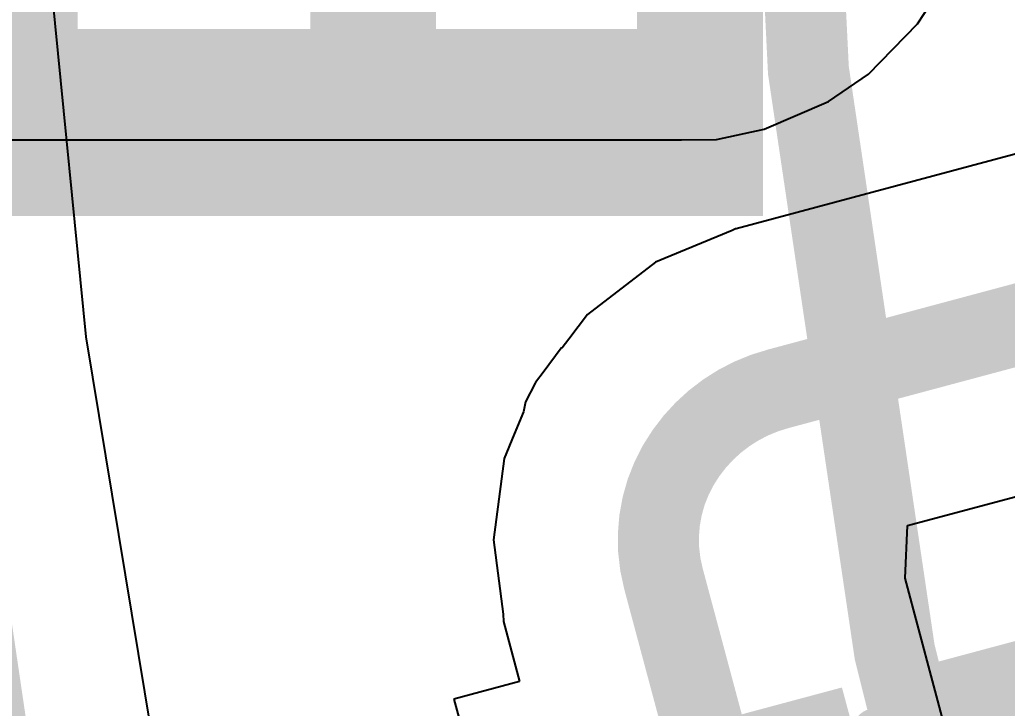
# Model space of a CAD drawing. Header units: inches. Extents: x -18 to 217, y -14 to 159.
# Drawn here: x 14.682 to 17.773, y 15.633 to 17.787 of the extents above; entities that cross this region are included whole.
import ezdxf

# ---------------------------------------------------------------- set-up
doc = ezdxf.new("R2010")
doc.units = ezdxf.units.IN
for name, color, linetype in [('Bottom Layer', 5, 'Continuous'), ('Bottom Overlay', 54, 'Continuous'), ('Dimension', 6, 'Continuous'), ('Fabrication', 76, 'Continuous'), ('Top Layer', 1, 'Continuous'), ('Top Overlay', 2, 'Continuous'), ('Top Paste', 8, 'Continuous'), ('Top Solder', 216, 'Continuous')]:
    doc.layers.add(name, color=color, linetype=linetype)
doc.styles.add('Arial Black_Bold', font='', dxfattribs={"height": 0.2})
doc.styles.get('Arial Black_Bold').set_extended_font_data('Arial Black', bold=True)

# ---------------------------------------------------------------- blocks, each defined once
blk = doc.blocks.new('SK6812_EC20_10')
at = {"layer": 'Top Layer'}
for points in [[(-1.05, 0.95), (-0.25, 0.95), (-0.25, 0.25), (-1.05, 0.25)], [(0.25, 0.95), (1.05, 0.95), (1.05, 0.25), (0.25, 0.25)], [(-1.05, -0.25), (-0.25, -0.25), (-0.25, -0.95), (-1.05, -0.95)], [(0.25, -0.25), (1.05, -0.25), (1.05, -0.95), (0.25, -0.95)]]:
    blk.add_hatch(color=1, dxfattribs=at).paths.add_polyline_path(points)
at = {"layer": 'Top Paste'}
for points in [[(-1.05, 0.95), (-0.25, 0.95), (-0.25, 0.25), (-1.05, 0.25)], [(0.25, 0.95), (1.05, 0.95), (1.05, 0.25), (0.25, 0.25)], [(-1.05, -0.25), (-0.25, -0.25), (-0.25, -0.95), (-1.05, -0.95)], [(0.25, -0.25), (1.05, -0.25), (1.05, -0.95), (0.25, -0.95)]]:
    blk.add_hatch(color=8, dxfattribs=at).paths.add_polyline_path(points)
at = {"layer": 'Top Solder'}
for points in [[(-1.1516, 1.0516), (-0.1484, 1.0516), (-0.1484, 0.1484), (-1.1516, 0.1484)], [(0.1484, 1.0516), (1.1516, 1.0516), (1.1516, 0.1484), (0.1484, 0.1484)], [(-1.1516, -0.1484), (-0.1484, -0.1484), (-0.1484, -1.0516), (-1.1516, -1.0516)], [(0.1484, -0.1484), (1.1516, -0.1484), (1.1516, -1.0516), (0.1484, -1.0516)]]:
    blk.add_hatch(color=216, dxfattribs=at).paths.add_polyline_path(points)
at = {"layer": 'Top Overlay', "const_width": 0.127}
for points in [[(-0.0856, 1), (0.0762, 1)], [(-1, -0.0856), (-1, 0.0762)], [(1, -0.0856), (1, 0.0762)], [(1.2192, -0.6096), (1.3462, -0.4826)], [(1.3462, -0.7366), (1.3462, -0.4826)], [(1.3462, -0.7366), (1.2192, -0.6096)], [(-0.0856, -1), (0.0762, -1)]]:
    blk.add_lwpolyline(points, dxfattribs=at)
at = {"layer": 'Top Overlay', "const_width": 0.0635}
for points in [[(-0.1174, 1, 1), (-0.0539, 1, 1)], [(0.0445, 1, 1), (0.108, 1, 1)], [(-1.0317, 0.0762, 1), (-0.9682, 0.0762, 1)], [(0.9682, 0.0762, 1), (1.0317, 0.0762, 1)], [(-1.0318, -0.0856, 1), (-0.9683, -0.0856, 1)], [(0.9682, -0.0856, 1), (1.0317, -0.0856, 1)], [(1.3144, -0.4826, 1), (1.378, -0.4826, 1)], [(1.3144, -0.4826, 1), (1.378, -0.4826, 1)], [(1.1874, -0.6096, 1), (1.251, -0.6096, 1)], [(1.1874, -0.6096, 1), (1.251, -0.6096, 1)], [(1.3144, -0.7366, 1), (1.378, -0.7366, 1)], [(1.3144, -0.7366, 1), (1.378, -0.7366, 1)], [(-0.1174, -1, 1), (-0.0539, -1, 1)], [(0.0445, -1, 1), (0.108, -1, 1)]]:
    blk.add_lwpolyline(points, format="xyb", close=True, dxfattribs=at)

msp = doc.modelspace()

# ---------------------------------------------------------------- linework, layer by layer
at = {"layer": 'Bottom Layer'}
for p, q in [((17.4919, 17.7745), (17.5356, 17.8417)), ((17.3385, 17.617), (17.4919, 17.7744)), ((17.4919, 17.7744), (17.4919, 17.7745)), ((17.4919, 17.7745), (17.4919, 17.7745)), ((17.2136, 17.5312), (17.3385, 17.617)), ((17.0117, 17.4445), (17.2136, 17.5312)), ((16.8634, 17.413), (17.0117, 17.4445)), ((14.4995, 17.4115), (16.7485, 17.4115)), ((16.7485, 17.4115), (16.751, 17.412)), ((16.751, 17.412), (16.7535, 17.4116)), ((16.7535, 17.4116), (16.8634, 17.413))]:
    msp.add_line(p, q, dxfattribs=at)
at = {"layer": 'Dimension', "const_width": 0.254}
for points in [[(58.31, 19.467, 1), (13.31, 19.467, 1)], [(54.5603, 19.4669, 1), (17.0603, 19.4669, 1)]]:
    msp.add_lwpolyline(points, format="xyb", close=True, dxfattribs=at)
at = {"layer": 'Fabrication', "const_width": 0.0127}
for points in [[(53.1935, 31.3327, -1.1671), (15.6751, 13.587)], [(53.1935, 31.3327, -1.1671), (15.6751, 13.587)], [(53.1935, 31.3327, -1.1671), (15.6751, 13.587)], [(53.1935, 31.3327, -1.1671), (15.6751, 13.587)], [(54.5111, 31.1383, -1.205705), (14.1774, 15.55)], [(54.5111, 31.1383, -1.205705), (14.1774, 15.55)]]:
    msp.add_lwpolyline(points, format="xyb", dxfattribs=at)
at = {"layer": 'Top Layer'}
for p, q in [((14.8898, 16.7953), (14.7716, 17.9947)), ((18.9549, 17.6774), (16.9241, 17.1333)), ((16.9122, 17.1278), (16.6722, 17.0283)), ((16.9226, 17.1329), (16.9122, 17.1278)), ((16.9241, 17.1333), (16.9226, 17.1329)), ((16.9241, 17.1333), (16.9241, 17.1333)), ((16.6722, 17.0283), (16.4593, 16.865)), ((16.4593, 16.865), (16.4003, 16.788)), ((15.1147, 15.4329), (14.8898, 16.7953)), ((16.4003, 16.788), (16.3795, 16.761)), ((16.3769, 16.7592), (16.3201, 16.6836)), ((16.3795, 16.761), (16.3769, 16.7592)), ((16.3201, 16.6836), (16.296, 16.6521)), ((16.2953, 16.6505), (16.2648, 16.5915)), ((16.296, 16.6521), (16.2953, 16.6505)), ((17.4612, 16.2047), (19.1047, 16.6451)), ((16.2646, 16.5912), (16.2585, 16.5607)), ((16.2648, 16.5915), (16.2646, 16.5912)), ((16.2585, 16.5607), (16.2294, 16.4904)), ((16.2294, 16.4904), (16.198, 16.4145)), ((16.198, 16.4145), (16.1644, 16.1597)), ((17.4532, 16.0401), (17.4612, 16.2047)), ((16.1644, 16.1597), (16.195, 15.9273)), ((17.7436, 14.9561), (17.4532, 16.0401)), ((17.4532, 16.0401), (17.4532, 16.0401)), ((16.195, 15.9273), (16.1965, 15.9045)), ((16.1965, 15.9045), (16.2468, 15.7169)), ((16.2468, 15.7169), (16.041, 15.6617)), ((16.041, 15.6617), (16.412, 14.277))]:
    msp.add_line(p, q, dxfattribs=at)
for points, const_width in [([(14.2446, 13.1348, -0.267603), (19.4524, 34.998)], 2.032), ([(16.7431, 16.393, -0.200714), (17.0564, 16.6325)], 0.254), ([(16.6968, 16.0385, -0.198466), (16.7431, 16.393)], 0.254)]:
    msp.add_lwpolyline(points, format="xyb", dxfattribs=dict(at, const_width=const_width))
at = {"layer": 'Top Layer', "const_width": 0.254}
for points in [[(17.0579, 16.6329), (19.089, 17.1771)], [(17.0564, 16.6325), (17.0579, 16.6329)], [(16.6968, 16.0385), (16.9492, 15.0965)]]:
    msp.add_lwpolyline(points, dxfattribs=at)
at = {"layer": 'Top Layer', "const_width": 0.127}
for points in [[(16.9929, 16.6325, 1), (17.1199, 16.6325, 1)], [(16.9929, 16.6325, 1), (17.1199, 16.6325, 1)], [(16.9944, 16.6329, 1), (17.1214, 16.6329, 1)], [(16.9944, 16.6329, 1), (17.1214, 16.6329, 1)], [(16.6796, 16.393, 1), (16.8066, 16.393, 1)], [(16.6796, 16.393, 1), (16.8066, 16.393, 1)], [(16.6333, 16.0385, 1), (16.7603, 16.0385, 1)], [(16.6333, 16.0385, 1), (16.7603, 16.0385, 1)]]:
    msp.add_lwpolyline(points, format="xyb", close=True, dxfattribs=at)

# ---------------------------------------------------------------- block references
at = {"rotation": 285}
msp.add_blockref('SK6812_EC20_10', (17.697, 14.624), dxfattribs=at)

# ---------------------------------------------------------------- texts
at = {"layer": 'Bottom Overlay', "style": 'Arial Black_Bold', "text_generation_flag": 2}
msp.add_text('BLDC', height=2.54, rotation=270, dxfattribs=at).set_placement((14.4686, 16.902))

doc.saveas('drawing.dxf')
